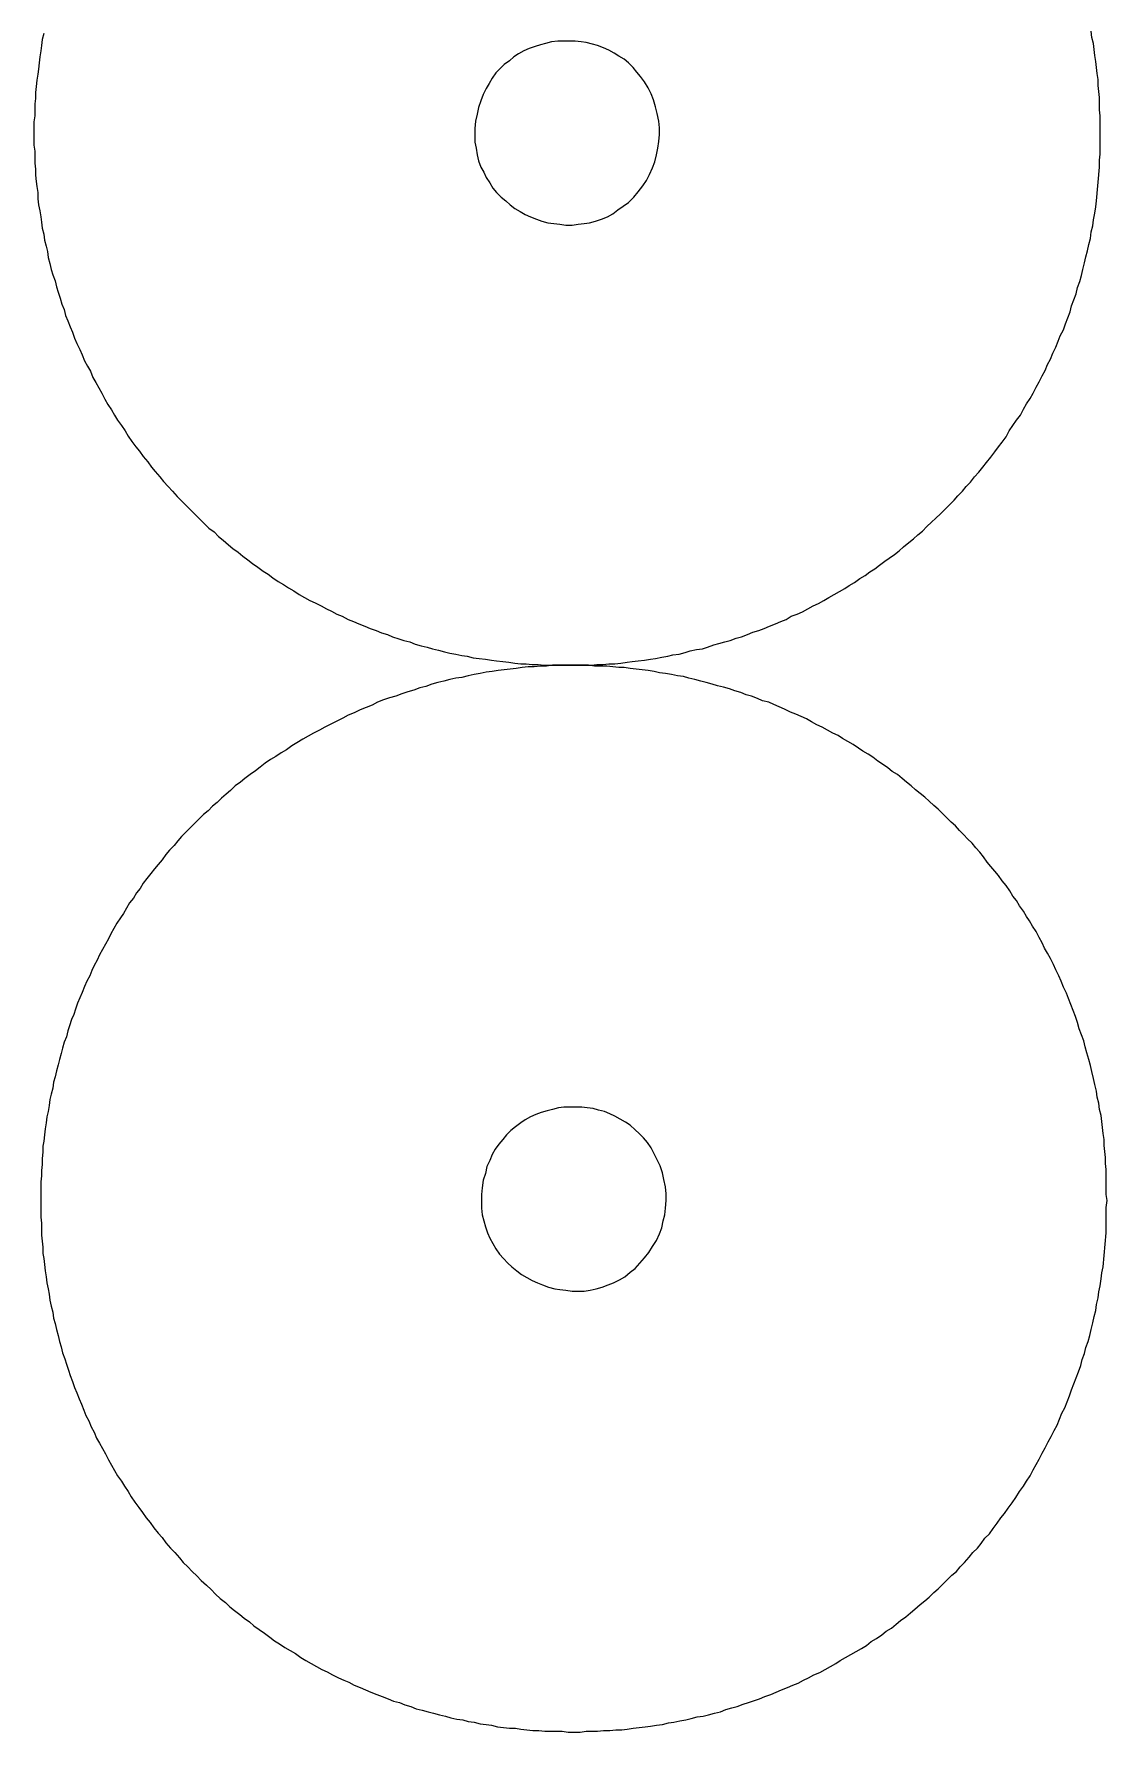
# Model space of a CAD drawing. Extents: x 11 to 591, y 39 to 419.
# Drawn here: x 133.7 to 169.3, y 268.2 to 324.5 of the extents above; entities that cross this region are included whole.
import ezdxf

# ---------------------------------------------------------------- set-up
doc = ezdxf.new("R2010")
doc.units = 0
doc.layers.get('0').update_dxf_attribs({"linetype": 'CONTINUOUS'})

msp = doc.modelspace()

# ---------------------------------------------------------------- linework, layer by layer
at = {"color": 3}
for p, q in [((134.015419, 324.505266), (133.965419, 324.305266)), ((168.790419, 324.380266), (168.765419, 324.580266)), ((168.840419, 324.180266), (168.790419, 324.380266)), ((133.915419, 323.930266), (133.890419, 323.730266)), ((133.940419, 324.105266), (133.915419, 323.930266)), ((133.965419, 324.305266), (133.940419, 324.105266)), ((168.865419, 323.980266), (168.840419, 324.180266)), ((168.890419, 323.780266), (168.865419, 323.980266)), ((133.840419, 323.330266), (133.815419, 323.155266)), ((133.865419, 323.530266), (133.840419, 323.330266)), ((133.890419, 323.730266), (133.865419, 323.530266)), ((168.915419, 323.580266), (168.890419, 323.780266)), ((168.940419, 323.380266), (168.915419, 323.580266)), ((168.965419, 323.180266), (168.940419, 323.380266)), ((133.765419, 322.755266), (133.740419, 322.555266)), ((133.790419, 322.955266), (133.765419, 322.755266)), ((133.815419, 323.155266), (133.790419, 322.955266)), ((168.990419, 322.980266), (168.965419, 323.180266)), ((168.990419, 322.780266), (168.990419, 322.980266)), ((169.015419, 322.580266), (168.990419, 322.780266)), ((133.740419, 322.355266), (133.715419, 322.180266)), ((133.715419, 322.180266), (133.715419, 321.980266)), ((133.740419, 322.555266), (133.740419, 322.355266)), ((169.040419, 322.380266), (169.015419, 322.580266)), ((169.040419, 322.180266), (169.040419, 322.380266)), ((169.040419, 321.980266), (169.040419, 322.180266)), ((133.715419, 321.780266), (133.690419, 321.580266)), ((133.690419, 321.580266), (133.690419, 321.380266)), ((133.715419, 321.980266), (133.715419, 321.780266)), ((169.065419, 321.780266), (169.040419, 321.980266)), ((169.065419, 321.555266), (169.065419, 321.780266)), ((169.065419, 321.355266), (169.065419, 321.555266)), ((133.690419, 321.380266), (133.690419, 321.180266)), ((133.690419, 321.180266), (133.690419, 320.980266)), ((169.065419, 321.155266), (169.065419, 321.355266)), ((169.065419, 320.930266), (169.065419, 321.155266)), ((133.690419, 320.980266), (133.690419, 320.805266)), ((133.690419, 320.805266), (133.715419, 320.605266)), ((133.715419, 320.605266), (133.715419, 320.405266)), ((169.040419, 320.305266), (169.065419, 320.505266)), ((169.065419, 320.730266), (169.065419, 320.930266)), ((169.065419, 320.505266), (169.065419, 320.730266)), ((133.715419, 320.405266), (133.715419, 320.205266)), ((133.715419, 320.205266), (133.740419, 320.005266)), ((133.740419, 320.005266), (133.740419, 319.805266)), ((168.940419, 318.955266), (169.040419, 320.080266)), ((169.040419, 320.080266), (169.040419, 320.305266)), ((133.740419, 319.805266), (133.765419, 319.605266)), ((133.765419, 319.605266), (133.790419, 319.430266)), ((133.790419, 319.430266), (133.815419, 319.230266)), ((133.815419, 319.230266), (133.815419, 319.030266)), ((133.815419, 319.030266), (133.840419, 318.830266)), ((133.840419, 318.830266), (133.890419, 318.630266)), ((168.890419, 318.555266), (168.915419, 318.755266)), ((168.915419, 318.755266), (168.940419, 318.955266)), ((133.890419, 318.630266), (133.915419, 318.430266)), ((133.915419, 318.430266), (133.940419, 318.255266)), ((133.940419, 318.255266), (133.965419, 318.055266)), ((168.815419, 318.130266), (168.840419, 318.330266)), ((168.840419, 318.330266), (168.890419, 318.555266)), ((133.965419, 318.055266), (134.015419, 317.855266)), ((134.015419, 317.855266), (134.040419, 317.655266)), ((134.040419, 317.655266), (134.090419, 317.455266)), ((168.690419, 317.505266), (168.740419, 317.705266)), ((168.740419, 317.705266), (168.765419, 317.930266)), ((168.765419, 317.930266), (168.815419, 318.130266)), ((134.090419, 317.455266), (134.140419, 317.280266)), ((134.140419, 317.280266), (134.165419, 317.080266)), ((134.165419, 317.080266), (134.215419, 316.880266)), ((168.540419, 316.905266), (168.590419, 317.105266)), ((168.590419, 317.105266), (168.640419, 317.305266)), ((168.640419, 317.305266), (168.690419, 317.505266)), ((134.215419, 316.880266), (134.265419, 316.680266)), ((134.265419, 316.680266), (134.315419, 316.505266)), ((134.315419, 316.505266), (134.390419, 316.305266)), ((168.390419, 316.280266), (168.440419, 316.480266)), ((168.440419, 316.480266), (168.490419, 316.680266)), ((168.490419, 316.680266), (168.540419, 316.905266)), ((134.390419, 316.305266), (134.440419, 316.105266)), ((134.440419, 316.105266), (134.490419, 315.930266)), ((134.490419, 315.930266), (134.565419, 315.730266)), ((168.265419, 315.880266), (168.315419, 316.080266)), ((168.315419, 316.080266), (168.390419, 316.280266)), ((134.565419, 315.730266), (134.615419, 315.530266)), ((134.615419, 315.530266), (134.690419, 315.355266)), ((134.690419, 315.355266), (134.740419, 315.155266)), ((168.065419, 315.280266), (168.115419, 315.480266)), ((168.115419, 315.480266), (168.190419, 315.680266)), ((168.190419, 315.680266), (168.265419, 315.880266)), ((134.740419, 315.155266), (134.815419, 314.980266)), ((134.815419, 314.980266), (134.890419, 314.780266)), ((167.840419, 314.680266), (167.915419, 314.880266)), ((167.915419, 314.880266), (167.990419, 315.080266)), ((167.990419, 315.080266), (168.065419, 315.280266)), ((134.890419, 314.780266), (134.965419, 314.605266)), ((134.965419, 314.605266), (135.040419, 314.405266)), ((135.040419, 314.405266), (135.115419, 314.230266)), ((135.115419, 314.230266), (135.215419, 314.030266)), ((167.590419, 314.105266), (167.665419, 314.305266)), ((167.665419, 314.305266), (167.740419, 314.480266)), ((167.740419, 314.480266), (167.840419, 314.680266)), ((135.215419, 314.030266), (135.290419, 313.855266)), ((135.290419, 313.855266), (135.365419, 313.655266)), ((167.315419, 313.530266), (167.415419, 313.705266)), ((167.415419, 313.705266), (167.490419, 313.905266)), ((167.490419, 313.905266), (167.590419, 314.105266)), ((135.365419, 313.655266), (135.465419, 313.480266)), ((135.465419, 313.480266), (135.565419, 313.305266)), ((135.565419, 313.305266), (135.640419, 313.105266)), ((135.640419, 313.105266), (135.740419, 312.930266)), ((167.040419, 312.955266), (167.140419, 313.155266)), ((167.140419, 313.155266), (167.240419, 313.330266)), ((167.240419, 313.330266), (167.315419, 313.530266)), ((135.740419, 312.930266), (135.840419, 312.755266)), ((135.840419, 312.755266), (135.940419, 312.580266)), ((135.940419, 312.580266), (136.040419, 312.380266)), ((166.740419, 312.405266), (166.840419, 312.580266)), ((166.840419, 312.580266), (166.940419, 312.780266)), ((166.940419, 312.780266), (167.040419, 312.955266)), ((136.040419, 312.380266), (136.140419, 312.205266)), ((136.140419, 312.205266), (136.265419, 312.030266)), ((136.265419, 312.030266), (136.365419, 311.855266)), ((166.415419, 311.855266), (166.515419, 312.055266)), ((166.515419, 312.055266), (166.615419, 312.230266)), ((166.615419, 312.230266), (166.740419, 312.405266)), ((136.365419, 311.855266), (136.465419, 311.680266)), ((136.465419, 311.680266), (136.590419, 311.505266)), ((136.590419, 311.505266), (136.715419, 311.330266)), ((166.040419, 311.330266), (166.165419, 311.505266)), ((166.165419, 311.505266), (166.290419, 311.680266)), ((166.290419, 311.680266), (166.415419, 311.855266)), ((136.715419, 311.330266), (136.815419, 311.155266)), ((136.815419, 311.155266), (136.940419, 310.980266)), ((136.940419, 310.980266), (137.065419, 310.805266)), ((165.690419, 310.805266), (165.815419, 310.955266)), ((165.815419, 310.955266), (165.940419, 311.130266)), ((165.940419, 311.130266), (166.040419, 311.330266)), ((137.065419, 310.805266), (137.190419, 310.655266)), ((137.190419, 310.655266), (137.315419, 310.480266)), ((137.315419, 310.480266), (137.465419, 310.305266)), ((137.465419, 310.305266), (137.590419, 310.130266)), ((165.290419, 310.280266), (165.440419, 310.455266)), ((165.440419, 310.455266), (165.565419, 310.630266)), ((165.565419, 310.630266), (165.690419, 310.805266)), ((137.590419, 310.130266), (137.715419, 309.980266)), ((137.715419, 309.980266), (137.865419, 309.805266)), ((137.865419, 309.805266), (137.990419, 309.655266)), ((164.765419, 309.630266), (164.890419, 309.805266)), ((164.890419, 309.805266), (165.040419, 309.955266)), ((165.040419, 309.955266), (165.165419, 310.130266)), ((165.165419, 310.130266), (165.290419, 310.280266)), ((137.990419, 309.655266), (138.140419, 309.480266)), ((138.140419, 309.480266), (138.290419, 309.330266)), ((138.290419, 309.330266), (138.440419, 309.155266)), ((164.215419, 309.030266), (164.340419, 309.180266)), ((164.340419, 309.180266), (164.490419, 309.330266)), ((164.490419, 309.330266), (164.615419, 309.480266)), ((164.615419, 309.480266), (164.765419, 309.630266)), ((138.440419, 309.155266), (138.590419, 309.005266)), ((138.590419, 309.005266), (138.740419, 308.855266)), ((138.740419, 308.855266), (138.890419, 308.705266)), ((138.890419, 308.705266), (139.040419, 308.555266)), ((163.765419, 308.580266), (163.915419, 308.730266)), ((163.915419, 308.730266), (164.065419, 308.880266)), ((164.065419, 308.880266), (164.215419, 309.030266)), ((139.040419, 308.555266), (139.190419, 308.405266)), ((139.190419, 308.405266), (139.340419, 308.255266)), ((139.340419, 308.255266), (139.490419, 308.105266)), ((139.490419, 308.105266), (139.665419, 307.980266)), ((163.165419, 308.005266), (163.315419, 308.155266)), ((163.315419, 308.155266), (163.465419, 308.305266)), ((163.465419, 308.305266), (163.615419, 308.430266)), ((163.615419, 308.430266), (163.765419, 308.580266)), ((139.665419, 307.980266), (139.815419, 307.830266)), ((139.815419, 307.830266), (139.965419, 307.705266)), ((139.965419, 307.705266), (140.140419, 307.555266)), ((140.140419, 307.555266), (140.290419, 307.430266)), ((162.390419, 307.355266), (162.540419, 307.480266)), ((162.540419, 307.480266), (162.715419, 307.630266)), ((162.715419, 307.630266), (162.865419, 307.755266)), ((162.865419, 307.755266), (163.015419, 307.880266)), ((163.015419, 307.880266), (163.165419, 308.005266)), ((140.290419, 307.430266), (140.465419, 307.305266)), ((140.465419, 307.305266), (140.615419, 307.180266)), ((140.615419, 307.180266), (140.790419, 307.055266)), ((140.790419, 307.055266), (140.940419, 306.930266)), ((140.940419, 306.930266), (141.115419, 306.805266)), ((161.740419, 306.880266), (161.915419, 307.005266)), ((161.915419, 307.005266), (162.065419, 307.105266)), ((162.065419, 307.105266), (162.240419, 307.230266)), ((162.240419, 307.230266), (162.390419, 307.355266)), ((141.115419, 306.805266), (141.290419, 306.680266)), ((141.290419, 306.680266), (141.465419, 306.580266)), ((141.465419, 306.580266), (141.615419, 306.455266)), ((141.615419, 306.455266), (141.790419, 306.330266)), ((160.915419, 306.305266), (161.090419, 306.430266)), ((161.090419, 306.430266), (161.265419, 306.530266)), ((161.265419, 306.530266), (161.415419, 306.655266)), ((161.415419, 306.655266), (161.590419, 306.755266)), ((161.590419, 306.755266), (161.740419, 306.880266)), ((141.790419, 306.330266), (141.965419, 306.230266)), ((141.965419, 306.230266), (142.140419, 306.130266)), ((142.140419, 306.130266), (142.315419, 306.030266)), ((142.315419, 306.030266), (142.490419, 305.905266)), ((142.490419, 305.905266), (142.665419, 305.805266)), ((142.665419, 305.805266), (142.840419, 305.705266)), ((159.890419, 305.705266), (160.065419, 305.805266)), ((160.065419, 305.805266), (160.240419, 305.905266)), ((160.240419, 305.905266), (160.415419, 306.005266)), ((160.415419, 306.005266), (160.590419, 306.105266)), ((160.590419, 306.105266), (160.740419, 306.205266)), ((160.740419, 306.205266), (160.915419, 306.305266)), ((142.840419, 305.705266), (143.015419, 305.630266)), ((143.015419, 305.630266), (143.215419, 305.530266)), ((143.215419, 305.530266), (143.390419, 305.430266)), ((143.390419, 305.430266), (143.565419, 305.355266)), ((143.565419, 305.355266), (143.740419, 305.255266)), ((143.740419, 305.255266), (143.915419, 305.180266)), ((158.815419, 305.180266), (159.015419, 305.255266)), ((159.015419, 305.255266), (159.190419, 305.330266)), ((159.190419, 305.330266), (159.365419, 305.430266)), ((159.365419, 305.430266), (159.540419, 305.530266)), ((159.540419, 305.530266), (159.715419, 305.605266)), ((159.715419, 305.605266), (159.890419, 305.705266)), ((143.915419, 305.180266), (144.115419, 305.080266)), ((144.115419, 305.080266), (144.290419, 305.005266)), ((144.290419, 305.005266), (144.465419, 304.930266)), ((144.465419, 304.930266), (144.665419, 304.855266)), ((144.665419, 304.855266), (144.840419, 304.780266)), ((144.840419, 304.780266), (145.040419, 304.705266)), ((145.040419, 304.705266), (145.215419, 304.630266)), ((157.365419, 304.580266), (157.540419, 304.655266)), ((157.540419, 304.655266), (157.740419, 304.705266)), ((157.740419, 304.705266), (157.915419, 304.780266)), ((157.915419, 304.780266), (158.090419, 304.855266)), ((158.090419, 304.855266), (158.290419, 304.930266)), ((158.290419, 304.930266), (158.465419, 305.005266)), ((158.465419, 305.005266), (158.640419, 305.080266)), ((158.640419, 305.080266), (158.815419, 305.180266)), ((145.215419, 304.630266), (145.415419, 304.580266)), ((145.415419, 304.580266), (145.590419, 304.505266)), ((145.590419, 304.505266), (145.790419, 304.430266)), ((145.790419, 304.430266), (145.965419, 304.380266)), ((145.965419, 304.380266), (146.165419, 304.330266)), ((146.165419, 304.330266), (146.340419, 304.255266)), ((146.340419, 304.255266), (146.540419, 304.205266)), ((146.540419, 304.205266), (146.740419, 304.155266)), ((146.740419, 304.155266), (146.915419, 304.105266)), ((146.915419, 304.105266), (147.115419, 304.055266)), ((155.665419, 304.080266), (155.865419, 304.105266)), ((155.865419, 304.105266), (156.040419, 304.155266)), ((156.040419, 304.155266), (156.240419, 304.230266)), ((156.240419, 304.230266), (156.415419, 304.280266)), ((156.415419, 304.280266), (156.615419, 304.330266)), ((156.615419, 304.330266), (156.790419, 304.380266)), ((156.790419, 304.380266), (156.990419, 304.455266)), ((156.990419, 304.455266), (157.165419, 304.505266)), ((157.165419, 304.505266), (157.365419, 304.580266)), ((147.115419, 304.055266), (147.315419, 304.005266)), ((147.315419, 304.005266), (147.490419, 303.955266)), ((147.490419, 303.955266), (147.690419, 303.930266)), ((147.690419, 303.930266), (147.890419, 303.880266)), ((147.890419, 303.880266), (148.065419, 303.855266)), ((148.065419, 303.855266), (148.265419, 303.805266)), ((148.265419, 303.805266), (148.465419, 303.780266)), ((148.465419, 303.780266), (148.665419, 303.755266)), ((148.665419, 303.755266), (148.865419, 303.730266)), ((148.865419, 303.730266), (149.040419, 303.705266)), ((149.040419, 303.705266), (149.240419, 303.680266)), ((149.240419, 303.680266), (149.440419, 303.655266)), ((149.440419, 303.655266), (149.640419, 303.630266)), ((149.640419, 303.630266), (149.840419, 303.605266)), ((149.840419, 303.605266), (150.015419, 303.605266)), ((150.015419, 303.605266), (150.215419, 303.580266)), ((150.215419, 303.580266), (150.415419, 303.580266)), ((150.490419, 303.530266), (150.290419, 303.505266)), ((150.415419, 303.580266), (150.615419, 303.555266)), ((150.690419, 303.530266), (150.490419, 303.530266)), ((150.615419, 303.555266), (150.815419, 303.555266)), ((150.890419, 303.555266), (150.690419, 303.530266)), ((150.815419, 303.555266), (151.015419, 303.555266)), ((151.090419, 303.555266), (150.890419, 303.555266)), ((151.015419, 303.555266), (151.190419, 303.555266)), ((151.290419, 303.555266), (151.090419, 303.555266)), ((151.190419, 303.555266), (151.390419, 303.555266)), ((151.490419, 303.555266), (151.290419, 303.555266)), ((151.390419, 303.555266), (151.590419, 303.555266)), ((151.690419, 303.555266), (151.490419, 303.555266)), ((151.590419, 303.555266), (151.790419, 303.555266)), ((151.890419, 303.555266), (151.690419, 303.555266)), ((151.790419, 303.555266), (151.990419, 303.555266)), ((152.090419, 303.555266), (151.890419, 303.555266)), ((151.990419, 303.555266), (152.190419, 303.555266)), ((152.290419, 303.530266), (152.090419, 303.555266)), ((152.190419, 303.555266), (152.365419, 303.580266)), ((152.490419, 303.530266), (152.290419, 303.530266)), ((152.365419, 303.580266), (152.565419, 303.580266)), ((152.690419, 303.530266), (152.490419, 303.530266)), ((152.565419, 303.580266), (152.765419, 303.605266)), ((152.890419, 303.505266), (152.690419, 303.530266)), ((152.765419, 303.605266), (152.965419, 303.605266)), ((152.965419, 303.605266), (153.165419, 303.630266)), ((153.165419, 303.630266), (153.365419, 303.655266)), ((153.365419, 303.655266), (153.540419, 303.680266)), ((153.540419, 303.680266), (153.740419, 303.705266)), ((153.740419, 303.705266), (153.940419, 303.730266)), ((153.940419, 303.730266), (154.140419, 303.755266)), ((154.140419, 303.755266), (154.315419, 303.780266)), ((154.315419, 303.780266), (154.515419, 303.830266)), ((154.515419, 303.830266), (154.715419, 303.855266)), ((154.715419, 303.855266), (154.890419, 303.905266)), ((154.890419, 303.905266), (155.090419, 303.930266)), ((155.090419, 303.930266), (155.290419, 303.980266)), ((155.290419, 303.980266), (155.465419, 304.030266)), ((155.465419, 304.030266), (155.665419, 304.080266)), ((147.090419, 302.980266), (146.890419, 302.930266)), ((147.290419, 303.030266), (147.090419, 302.980266)), ((147.490419, 303.080266), (147.290419, 303.030266)), ((147.690419, 303.130266), (147.490419, 303.080266)), ((147.890419, 303.155266), (147.690419, 303.130266)), ((148.090419, 303.205266), (147.890419, 303.155266)), ((148.290419, 303.255266), (148.090419, 303.205266)), ((148.490419, 303.280266), (148.290419, 303.255266)), ((148.690419, 303.330266), (148.490419, 303.280266)), ((148.890419, 303.355266), (148.690419, 303.330266)), ((149.090419, 303.380266), (148.890419, 303.355266)), ((149.290419, 303.405266), (149.090419, 303.380266)), ((149.490419, 303.430266), (149.290419, 303.405266)), ((149.690419, 303.455266), (149.490419, 303.430266)), ((149.890419, 303.480266), (149.690419, 303.455266)), ((150.090419, 303.505266), (149.890419, 303.480266)), ((150.290419, 303.505266), (150.090419, 303.505266)), ((153.090419, 303.480266), (152.890419, 303.505266)), ((153.265419, 303.480266), (153.090419, 303.480266)), ((153.465419, 303.455266), (153.265419, 303.480266)), ((153.665419, 303.430266), (153.465419, 303.455266)), ((153.865419, 303.405266), (153.665419, 303.430266)), ((154.065419, 303.380266), (153.865419, 303.405266)), ((154.265419, 303.355266), (154.065419, 303.380266)), ((154.440419, 303.305266), (154.265419, 303.355266)), ((154.640419, 303.280266), (154.440419, 303.305266)), ((154.840419, 303.255266), (154.640419, 303.280266)), ((155.040419, 303.205266), (154.840419, 303.255266)), ((155.240419, 303.180266), (155.040419, 303.205266)), ((155.415419, 303.130266), (155.240419, 303.180266)), ((155.615419, 303.080266), (155.415419, 303.130266)), ((155.815419, 303.030266), (155.615419, 303.080266)), ((155.990419, 302.980266), (155.815419, 303.030266)), ((156.190419, 302.930266), (155.990419, 302.980266)), ((145.290419, 302.405266), (145.090419, 302.330266)), ((145.490419, 302.480266), (145.290419, 302.405266)), ((145.690419, 302.530266), (145.490419, 302.480266)), ((145.890419, 302.605266), (145.690419, 302.530266)), ((146.090419, 302.680266), (145.890419, 302.605266)), ((146.290419, 302.730266), (146.090419, 302.680266)), ((146.490419, 302.805266), (146.290419, 302.730266)), ((146.690419, 302.855266), (146.490419, 302.805266)), ((146.890419, 302.930266), (146.690419, 302.855266)), ((156.365419, 302.880266), (156.190419, 302.930266)), ((156.565419, 302.830266), (156.365419, 302.880266)), ((156.765419, 302.780266), (156.565419, 302.830266)), ((156.940419, 302.705266), (156.765419, 302.780266)), ((157.140419, 302.655266), (156.940419, 302.705266)), ((157.315419, 302.580266), (157.140419, 302.655266)), ((157.490419, 302.530266), (157.315419, 302.580266)), ((157.690419, 302.455266), (157.490419, 302.530266)), ((157.865419, 302.380266), (157.690419, 302.455266)), ((144.115419, 301.905266), (143.940419, 301.805266)), ((144.315419, 301.980266), (144.115419, 301.905266)), ((144.515419, 302.080266), (144.315419, 301.980266)), ((144.715419, 302.155266), (144.515419, 302.080266)), ((144.915419, 302.230266), (144.715419, 302.155266)), ((145.090419, 302.330266), (144.915419, 302.230266)), ((158.065419, 302.330266), (157.865419, 302.380266)), ((158.240419, 302.255266), (158.065419, 302.330266)), ((158.415419, 302.180266), (158.240419, 302.255266)), ((158.590419, 302.105266), (158.415419, 302.180266)), ((158.790419, 302.005266), (158.590419, 302.105266)), ((158.965419, 301.930266), (158.790419, 302.005266)), ((159.140419, 301.855266), (158.965419, 301.930266)), ((159.315419, 301.780266), (159.140419, 301.855266)), ((142.965419, 301.305266), (142.790419, 301.205266)), ((143.165419, 301.405266), (142.965419, 301.305266)), ((143.340419, 301.505266), (143.165419, 301.405266)), ((143.540419, 301.605266), (143.340419, 301.505266)), ((143.740419, 301.705266), (143.540419, 301.605266)), ((143.940419, 301.805266), (143.740419, 301.705266)), ((159.490419, 301.680266), (159.315419, 301.780266)), ((159.665419, 301.580266), (159.490419, 301.680266)), ((159.840419, 301.505266), (159.665419, 301.580266)), ((160.015419, 301.405266), (159.840419, 301.505266)), ((160.190419, 301.305266), (160.015419, 301.405266)), ((160.365419, 301.230266), (160.190419, 301.305266)), ((142.065419, 300.755266), (141.890419, 300.655266)), ((142.240419, 300.880266), (142.065419, 300.755266)), ((142.415419, 300.980266), (142.240419, 300.880266)), ((142.615419, 301.105266), (142.415419, 300.980266)), ((142.790419, 301.205266), (142.615419, 301.105266)), ((160.515419, 301.130266), (160.365419, 301.230266)), ((160.690419, 301.030266), (160.515419, 301.130266)), ((160.865419, 300.930266), (160.690419, 301.030266)), ((161.040419, 300.805266), (160.865419, 300.930266)), ((161.190419, 300.705266), (161.040419, 300.805266)), ((141.190419, 300.180266), (141.040419, 300.055266)), ((141.365419, 300.305266), (141.190419, 300.180266)), ((141.540419, 300.430266), (141.365419, 300.305266)), ((141.715419, 300.530266), (141.540419, 300.430266)), ((141.890419, 300.655266), (141.715419, 300.530266)), ((161.365419, 300.605266), (161.190419, 300.705266)), ((161.515419, 300.505266), (161.365419, 300.605266)), ((161.690419, 300.380266), (161.515419, 300.505266)), ((161.840419, 300.280266), (161.690419, 300.380266)), ((162.015419, 300.155266), (161.840419, 300.280266)), ((162.165419, 300.030266), (162.015419, 300.155266)), ((140.540419, 299.680266), (140.365419, 299.555266)), ((140.690419, 299.805266), (140.540419, 299.680266)), ((140.865419, 299.930266), (140.690419, 299.805266)), ((141.040419, 300.055266), (140.865419, 299.930266)), ((162.340419, 299.930266), (162.165419, 300.030266)), ((162.490419, 299.805266), (162.340419, 299.930266)), ((162.640419, 299.680266), (162.490419, 299.805266)), ((162.790419, 299.555266), (162.640419, 299.680266)), ((139.915419, 299.155266), (139.765419, 299.005266)), ((140.065419, 299.280266), (139.915419, 299.155266)), ((140.215419, 299.405266), (140.065419, 299.280266)), ((140.365419, 299.555266), (140.215419, 299.405266)), ((162.940419, 299.430266), (162.790419, 299.555266)), ((163.090419, 299.305266), (162.940419, 299.430266)), ((163.240419, 299.180266), (163.090419, 299.305266)), ((163.390419, 299.055266), (163.240419, 299.180266)), ((163.540419, 298.905266), (163.390419, 299.055266)), ((139.315419, 298.605266), (139.165419, 298.455266)), ((139.465419, 298.730266), (139.315419, 298.605266)), ((139.615419, 298.880266), (139.465419, 298.730266)), ((139.765419, 299.005266), (139.615419, 298.880266)), ((163.690419, 298.780266), (163.540419, 298.905266)), ((163.840419, 298.630266), (163.690419, 298.780266)), ((163.965419, 298.505266), (163.840419, 298.630266)), ((164.115419, 298.355266), (163.965419, 298.505266)), ((138.740419, 298.030266), (138.590419, 297.880266)), ((138.865419, 298.155266), (138.740419, 298.030266)), ((139.015419, 298.305266), (138.865419, 298.155266)), ((139.165419, 298.455266), (139.015419, 298.305266)), ((164.265419, 298.230266), (164.115419, 298.355266)), ((164.390419, 298.080266), (164.265419, 298.230266)), ((164.540419, 297.930266), (164.390419, 298.080266)), ((164.665419, 297.805266), (164.540419, 297.930266)), ((138.190419, 297.430266), (138.065419, 297.280266)), ((138.340419, 297.580266), (138.190419, 297.430266)), ((138.465419, 297.730266), (138.340419, 297.580266)), ((138.590419, 297.880266), (138.465419, 297.730266)), ((164.815419, 297.655266), (164.665419, 297.805266)), ((164.940419, 297.505266), (164.815419, 297.655266)), ((165.065419, 297.355266), (164.940419, 297.505266)), ((165.190419, 297.205266), (165.065419, 297.355266)), ((137.690419, 296.805266), (137.565419, 296.655266)), ((137.815419, 296.955266), (137.690419, 296.805266)), ((137.940419, 297.105266), (137.815419, 296.955266)), ((138.065419, 297.280266), (137.940419, 297.105266)), ((165.315419, 297.030266), (165.190419, 297.205266)), ((165.440419, 296.880266), (165.315419, 297.030266)), ((165.565419, 296.730266), (165.440419, 296.880266)), ((137.315419, 296.330266), (137.215419, 296.155266)), ((137.440419, 296.480266), (137.315419, 296.330266)), ((137.565419, 296.655266), (137.440419, 296.480266)), ((165.690419, 296.580266), (165.565419, 296.730266)), ((165.815419, 296.405266), (165.690419, 296.580266)), ((165.940419, 296.255266), (165.815419, 296.405266)), ((166.065419, 296.080266), (165.940419, 296.255266)), ((136.865419, 295.680266), (136.765419, 295.505266)), ((136.990419, 295.830266), (136.865419, 295.680266)), ((137.090419, 296.005266), (136.990419, 295.830266)), ((137.215419, 296.155266), (137.090419, 296.005266)), ((166.165419, 295.905266), (166.065419, 296.080266)), ((166.290419, 295.755266), (166.165419, 295.905266)), ((166.390419, 295.580266), (166.290419, 295.755266)), ((136.565419, 295.180266), (136.440419, 295.005266)), ((136.665419, 295.330266), (136.565419, 295.180266)), ((136.765419, 295.505266), (136.665419, 295.330266)), ((166.515419, 295.405266), (166.390419, 295.580266)), ((166.615419, 295.230266), (166.515419, 295.405266)), ((166.715419, 295.080266), (166.615419, 295.230266)), ((166.815419, 294.905266), (166.715419, 295.080266)), ((136.240419, 294.655266), (136.165419, 294.480266)), ((136.340419, 294.830266), (136.240419, 294.655266)), ((136.440419, 295.005266), (136.340419, 294.830266)), ((166.940419, 294.730266), (166.815419, 294.905266)), ((167.040419, 294.530266), (166.940419, 294.730266)), ((167.140419, 294.355266), (167.040419, 294.530266)), ((135.865419, 293.955266), (135.790419, 293.780266)), ((135.965419, 294.130266), (135.865419, 293.955266)), ((136.065419, 294.305266), (135.965419, 294.130266)), ((136.165419, 294.480266), (136.065419, 294.305266)), ((167.215419, 294.180266), (167.140419, 294.355266)), ((167.315419, 294.005266), (167.215419, 294.180266)), ((167.415419, 293.830266), (167.315419, 294.005266)), ((135.615419, 293.430266), (135.540419, 293.255266)), ((135.690419, 293.605266), (135.615419, 293.430266)), ((135.790419, 293.780266), (135.690419, 293.605266)), ((167.515419, 293.630266), (167.415419, 293.830266)), ((167.590419, 293.455266), (167.515419, 293.630266)), ((167.690419, 293.255266), (167.590419, 293.455266)), ((135.365419, 292.905266), (135.290419, 292.705266)), ((135.440419, 293.080266), (135.365419, 292.905266)), ((135.540419, 293.255266), (135.440419, 293.080266)), ((167.765419, 293.080266), (167.690419, 293.255266)), ((167.840419, 292.880266), (167.765419, 293.080266)), ((167.940419, 292.680266), (167.840419, 292.880266)), ((135.140419, 292.355266), (135.065419, 292.155266)), ((135.215419, 292.530266), (135.140419, 292.355266)), ((135.290419, 292.705266), (135.215419, 292.530266)), ((168.015419, 292.505266), (167.940419, 292.680266)), ((168.090419, 292.305266), (168.015419, 292.505266)), ((168.165419, 292.105266), (168.090419, 292.305266)), ((134.940419, 291.805266), (134.865419, 291.605266)), ((135.015419, 291.980266), (134.940419, 291.805266)), ((135.065419, 292.155266), (135.015419, 291.980266)), ((168.240419, 291.905266), (168.165419, 292.105266)), ((168.315419, 291.705266), (168.240419, 291.905266)), ((168.365419, 291.505266), (168.315419, 291.705266)), ((134.765419, 291.230266), (134.690419, 291.055266)), ((134.815419, 291.430266), (134.765419, 291.230266)), ((134.865419, 291.605266), (134.815419, 291.430266)), ((168.440419, 291.305266), (168.365419, 291.505266)), ((168.515419, 291.105266), (168.440419, 291.305266)), ((134.590419, 290.680266), (134.540419, 290.480266)), ((134.640419, 290.855266), (134.590419, 290.680266)), ((134.690419, 291.055266), (134.640419, 290.855266)), ((168.565419, 290.905266), (168.515419, 291.105266)), ((168.615419, 290.705266), (168.565419, 290.905266)), ((168.690419, 290.480266), (168.615419, 290.705266)), ((134.440419, 290.105266), (134.390419, 289.905266)), ((134.490419, 290.305266), (134.440419, 290.105266)), ((134.540419, 290.480266), (134.490419, 290.305266)), ((168.740419, 290.280266), (168.690419, 290.480266)), ((168.790419, 290.080266), (168.740419, 290.280266)), ((168.840419, 289.855266), (168.790419, 290.080266)), ((134.315419, 289.530266), (134.265419, 289.330266)), ((134.340419, 289.730266), (134.315419, 289.530266)), ((134.390419, 289.905266), (134.340419, 289.730266)), ((168.890419, 289.655266), (168.840419, 289.855266)), ((168.940419, 289.430266), (168.890419, 289.655266)), ((134.190419, 288.955266), (134.165419, 288.755266)), ((134.215419, 289.155266), (134.190419, 288.955266)), ((134.265419, 289.330266), (134.215419, 289.155266)), ((168.965419, 289.230266), (168.940419, 289.430266)), ((169.015419, 289.030266), (168.965419, 289.230266)), ((169.040419, 288.830266), (169.015419, 289.030266)), ((134.090419, 288.380266), (134.065419, 288.180266)), ((134.115419, 288.580266), (134.090419, 288.380266)), ((134.165419, 288.755266), (134.115419, 288.580266)), ((169.090419, 288.630266), (169.040419, 288.830266)), ((169.115419, 288.430266), (169.090419, 288.630266)), ((169.140419, 288.230266), (169.115419, 288.430266)), ((134.015419, 287.780266), (133.990419, 287.605266)), ((134.040419, 287.980266), (134.015419, 287.780266)), ((134.065419, 288.180266), (134.040419, 287.980266)), ((169.165419, 288.030266), (169.140419, 288.230266)), ((169.190419, 287.830266), (169.165419, 288.030266)), ((169.190419, 287.630266), (169.190419, 287.830266)), ((133.990419, 287.405266), (133.965419, 287.205266)), ((133.965419, 287.205266), (133.965419, 287.005266)), ((133.990419, 287.605266), (133.990419, 287.405266)), ((169.215419, 287.430266), (169.190419, 287.630266)), ((169.240419, 287.230266), (169.215419, 287.430266)), ((169.240419, 287.030266), (169.240419, 287.230266)), ((133.965419, 287.005266), (133.940419, 286.805266)), ((133.940419, 286.805266), (133.940419, 286.630266)), ((169.265419, 286.830266), (169.240419, 287.030266)), ((169.265419, 286.630266), (169.265419, 286.830266)), ((133.940419, 286.630266), (133.915419, 286.430266)), ((133.915419, 286.430266), (133.915419, 286.230266)), ((133.915419, 286.230266), (133.915419, 286.030266)), ((169.265419, 286.405266), (169.265419, 286.630266)), ((169.265419, 286.205266), (169.265419, 286.405266)), ((169.265419, 286.005266), (169.265419, 286.205266)), ((133.915419, 286.030266), (133.915419, 285.830266)), ((133.915419, 285.830266), (133.915419, 285.630266)), ((133.915419, 285.630266), (133.915419, 285.430266)), ((169.290419, 285.805266), (169.265419, 286.005266)), ((169.265419, 285.580266), (169.290419, 285.805266)), ((169.265419, 285.380266), (169.265419, 285.580266)), ((133.915419, 285.430266), (133.915419, 285.255266)), ((133.915419, 285.255266), (133.940419, 285.055266)), ((133.940419, 285.055266), (133.940419, 284.855266)), ((169.265419, 285.155266), (169.265419, 285.380266)), ((169.265419, 284.955266), (169.265419, 285.155266)), ((169.265419, 284.730266), (169.265419, 284.955266)), ((133.940419, 284.855266), (133.940419, 284.655266)), ((133.940419, 284.655266), (133.965419, 284.455266)), ((133.965419, 284.455266), (133.990419, 284.255266)), ((169.165419, 283.605266), (169.265419, 284.730266)), ((133.990419, 284.255266), (133.990419, 284.055266)), ((133.990419, 284.055266), (134.015419, 283.880266)), ((134.015419, 283.880266), (134.040419, 283.680266)), ((134.040419, 283.680266), (134.065419, 283.480266)), ((134.065419, 283.480266), (134.090419, 283.280266)), ((134.090419, 283.280266), (134.115419, 283.080266)), ((169.090419, 283.205266), (169.115419, 283.405266)), ((169.115419, 283.405266), (169.165419, 283.605266)), ((134.115419, 283.080266), (134.165419, 282.880266)), ((134.165419, 282.880266), (134.190419, 282.705266)), ((134.190419, 282.705266), (134.215419, 282.505266)), ((168.990419, 282.580266), (169.015419, 282.780266)), ((169.015419, 282.780266), (169.065419, 282.980266)), ((169.065419, 282.980266), (169.090419, 283.205266)), ((134.215419, 282.505266), (134.265419, 282.305266)), ((134.265419, 282.305266), (134.315419, 282.105266)), ((168.865419, 281.955266), (168.915419, 282.155266)), ((168.915419, 282.155266), (168.940419, 282.355266)), ((168.940419, 282.355266), (168.990419, 282.580266)), ((134.315419, 282.105266), (134.340419, 281.905266)), ((134.340419, 281.905266), (134.390419, 281.730266)), ((134.390419, 281.730266), (134.440419, 281.530266)), ((168.765419, 281.530266), (168.815419, 281.755266)), ((168.815419, 281.755266), (168.865419, 281.955266)), ((134.440419, 281.530266), (134.490419, 281.330266)), ((134.490419, 281.330266), (134.540419, 281.130266)), ((134.540419, 281.130266), (134.590419, 280.955266)), ((168.590419, 280.930266), (168.665419, 281.130266)), ((168.665419, 281.130266), (168.715419, 281.330266)), ((168.715419, 281.330266), (168.765419, 281.530266)), ((134.590419, 280.955266), (134.640419, 280.755266)), ((134.640419, 280.755266), (134.715419, 280.555266)), ((134.715419, 280.555266), (134.765419, 280.380266)), ((168.415419, 280.330266), (168.465419, 280.530266)), ((168.465419, 280.530266), (168.540419, 280.730266)), ((168.540419, 280.730266), (168.590419, 280.930266)), ((134.765419, 280.380266), (134.840419, 280.180266)), ((134.840419, 280.180266), (134.890419, 280.005266)), ((134.890419, 280.005266), (134.965419, 279.805266)), ((168.190419, 279.730266), (168.265419, 279.930266)), ((168.265419, 279.930266), (168.340419, 280.130266)), ((168.340419, 280.130266), (168.415419, 280.330266)), ((134.965419, 279.805266), (135.040419, 279.605266)), ((135.040419, 279.605266), (135.115419, 279.430266)), ((135.115419, 279.430266), (135.190419, 279.230266)), ((167.965419, 279.130266), (168.040419, 279.330266)), ((168.040419, 279.330266), (168.115419, 279.530266)), ((168.115419, 279.530266), (168.190419, 279.730266)), ((135.190419, 279.230266), (135.265419, 279.055266)), ((135.265419, 279.055266), (135.340419, 278.855266)), ((135.340419, 278.855266), (135.415419, 278.680266)), ((167.715419, 278.555266), (167.790419, 278.755266)), ((167.790419, 278.755266), (167.890419, 278.930266)), ((167.890419, 278.930266), (167.965419, 279.130266)), ((135.415419, 278.680266), (135.515419, 278.505266)), ((135.515419, 278.505266), (135.590419, 278.305266)), ((135.590419, 278.305266), (135.690419, 278.130266)), ((167.540419, 278.180266), (167.640419, 278.355266)), ((167.640419, 278.355266), (167.715419, 278.555266)), ((135.690419, 278.130266), (135.765419, 277.930266)), ((135.765419, 277.930266), (135.865419, 277.755266)), ((135.865419, 277.755266), (135.965419, 277.580266)), ((167.240419, 277.605266), (167.340419, 277.805266)), ((167.340419, 277.805266), (167.440419, 277.980266)), ((167.440419, 277.980266), (167.540419, 278.180266)), ((135.965419, 277.580266), (136.065419, 277.405266)), ((136.065419, 277.405266), (136.165419, 277.205266)), ((136.165419, 277.205266), (136.265419, 277.030266)), ((166.940419, 277.055266), (167.040419, 277.230266)), ((167.040419, 277.230266), (167.140419, 277.430266)), ((167.140419, 277.430266), (167.240419, 277.605266)), ((136.265419, 277.030266), (136.365419, 276.855266)), ((136.365419, 276.855266), (136.465419, 276.680266)), ((136.465419, 276.680266), (136.590419, 276.505266)), ((136.590419, 276.505266), (136.690419, 276.330266)), ((166.515419, 276.330266), (166.615419, 276.505266)), ((166.615419, 276.505266), (166.740419, 276.680266)), ((166.740419, 276.680266), (166.840419, 276.880266)), ((166.840419, 276.880266), (166.940419, 277.055266)), ((136.690419, 276.330266), (136.815419, 276.155266)), ((136.815419, 276.155266), (136.915419, 275.980266)), ((136.915419, 275.980266), (137.040419, 275.805266)), ((166.140419, 275.780266), (166.265419, 275.955266)), ((166.265419, 275.955266), (166.390419, 276.155266)), ((166.390419, 276.155266), (166.515419, 276.330266)), ((137.040419, 275.805266), (137.165419, 275.630266)), ((137.165419, 275.630266), (137.290419, 275.455266)), ((137.290419, 275.455266), (137.415419, 275.280266)), ((165.765419, 275.280266), (165.890419, 275.430266)), ((165.890419, 275.430266), (166.015419, 275.605266)), ((166.015419, 275.605266), (166.140419, 275.780266)), ((137.415419, 275.280266), (137.540419, 275.130266)), ((137.540419, 275.130266), (137.665419, 274.955266)), ((137.665419, 274.955266), (137.815419, 274.780266)), ((165.390419, 274.755266), (165.515419, 274.930266)), ((165.515419, 274.930266), (165.640419, 275.105266)), ((165.640419, 275.105266), (165.765419, 275.280266)), ((137.815419, 274.780266), (137.940419, 274.630266)), ((137.940419, 274.630266), (138.065419, 274.455266)), ((138.065419, 274.455266), (138.215419, 274.280266)), ((138.215419, 274.280266), (138.365419, 274.130266)), ((164.840419, 274.130266), (164.990419, 274.280266)), ((164.990419, 274.280266), (165.115419, 274.430266)), ((165.115419, 274.430266), (165.240419, 274.605266)), ((165.240419, 274.605266), (165.390419, 274.755266)), ((138.365419, 274.130266), (138.515419, 273.955266)), ((138.515419, 273.955266), (138.640419, 273.805266)), ((138.640419, 273.805266), (138.790419, 273.655266)), ((164.415419, 273.655266), (164.565419, 273.805266)), ((164.565419, 273.805266), (164.715419, 273.980266)), ((164.715419, 273.980266), (164.840419, 274.130266)), ((138.790419, 273.655266), (138.940419, 273.505266)), ((138.940419, 273.505266), (139.090419, 273.355266)), ((139.090419, 273.355266), (139.240419, 273.205266)), ((139.240419, 273.205266), (139.415419, 273.055266)), ((163.840419, 273.080266), (163.990419, 273.230266)), ((163.990419, 273.230266), (164.140419, 273.380266)), ((164.140419, 273.380266), (164.290419, 273.505266)), ((164.290419, 273.505266), (164.415419, 273.655266)), ((139.415419, 273.055266), (139.565419, 272.905266)), ((139.565419, 272.905266), (139.715419, 272.755266)), ((139.715419, 272.755266), (139.865419, 272.605266)), ((139.865419, 272.605266), (140.040419, 272.480266)), ((163.240419, 272.530266), (163.390419, 272.655266)), ((163.390419, 272.655266), (163.540419, 272.805266)), ((163.540419, 272.805266), (163.690419, 272.930266)), ((163.690419, 272.930266), (163.840419, 273.080266)), ((140.040419, 272.480266), (140.190419, 272.330266)), ((140.190419, 272.330266), (140.340419, 272.205266)), ((140.340419, 272.205266), (140.515419, 272.080266)), ((140.515419, 272.080266), (140.665419, 271.955266)), ((162.440419, 271.880266), (162.615419, 272.005266)), ((162.615419, 272.005266), (162.765419, 272.130266)), ((162.765419, 272.130266), (162.915419, 272.255266)), ((162.915419, 272.255266), (163.090419, 272.405266)), ((163.090419, 272.405266), (163.240419, 272.530266)), ((140.665419, 271.955266), (140.840419, 271.830266)), ((140.840419, 271.830266), (140.990419, 271.705266)), ((140.990419, 271.705266), (141.165419, 271.580266)), ((141.165419, 271.580266), (141.340419, 271.455266)), ((141.340419, 271.455266), (141.515419, 271.330266)), ((161.815419, 271.405266), (161.965419, 271.530266)), ((161.965419, 271.530266), (162.140419, 271.630266)), ((162.140419, 271.630266), (162.290419, 271.755266)), ((162.290419, 271.755266), (162.440419, 271.880266)), ((141.515419, 271.330266), (141.665419, 271.205266)), ((141.665419, 271.205266), (141.840419, 271.105266)), ((141.840419, 271.105266), (142.015419, 270.980266)), ((142.015419, 270.980266), (142.190419, 270.880266)), ((142.190419, 270.880266), (142.365419, 270.780266)), ((160.965419, 270.855266), (161.140419, 270.955266)), ((161.140419, 270.955266), (161.315419, 271.055266)), ((161.315419, 271.055266), (161.465419, 271.180266)), ((161.465419, 271.180266), (161.640419, 271.280266)), ((161.640419, 271.280266), (161.815419, 271.405266)), ((142.365419, 270.780266), (142.540419, 270.655266)), ((142.540419, 270.655266), (142.715419, 270.555266)), ((142.715419, 270.555266), (142.890419, 270.455266)), ((142.890419, 270.455266), (143.065419, 270.355266)), ((143.065419, 270.355266), (143.240419, 270.255266)), ((159.940419, 270.255266), (160.115419, 270.355266)), ((160.115419, 270.355266), (160.290419, 270.455266)), ((160.290419, 270.455266), (160.440419, 270.555266)), ((160.440419, 270.555266), (160.615419, 270.655266)), ((160.615419, 270.655266), (160.790419, 270.755266)), ((160.790419, 270.755266), (160.965419, 270.855266)), ((143.240419, 270.255266), (143.415419, 270.180266)), ((143.415419, 270.180266), (143.590419, 270.080266)), ((143.590419, 270.080266), (143.790419, 269.980266)), ((143.790419, 269.980266), (143.965419, 269.905266)), ((143.965419, 269.905266), (144.140419, 269.830266)), ((144.140419, 269.830266), (144.315419, 269.730266)), ((158.865419, 269.730266), (159.040419, 269.805266)), ((159.040419, 269.805266), (159.215419, 269.905266)), ((159.215419, 269.905266), (159.390419, 269.980266)), ((159.390419, 269.980266), (159.565419, 270.080266)), ((159.565419, 270.080266), (159.765419, 270.155266)), ((159.765419, 270.155266), (159.940419, 270.255266)), ((144.315419, 269.730266), (144.515419, 269.655266)), ((144.515419, 269.655266), (144.690419, 269.580266)), ((144.690419, 269.580266), (144.865419, 269.505266)), ((144.865419, 269.505266), (145.065419, 269.430266)), ((145.065419, 269.430266), (145.240419, 269.355266)), ((145.240419, 269.355266), (145.440419, 269.280266)), ((145.440419, 269.280266), (145.615419, 269.205266)), ((145.615419, 269.205266), (145.815419, 269.155266)), ((157.390419, 269.155266), (157.590419, 269.230266)), ((157.590419, 269.230266), (157.765419, 269.280266)), ((157.765419, 269.280266), (157.940419, 269.355266)), ((157.940419, 269.355266), (158.140419, 269.430266)), ((158.140419, 269.430266), (158.315419, 269.505266)), ((158.315419, 269.505266), (158.490419, 269.580266)), ((158.490419, 269.580266), (158.690419, 269.655266)), ((158.690419, 269.655266), (158.865419, 269.730266)), ((145.815419, 269.155266), (145.990419, 269.080266)), ((145.990419, 269.080266), (146.190419, 269.030266)), ((146.190419, 269.030266), (146.365419, 268.955266)), ((146.365419, 268.955266), (146.565419, 268.905266)), ((146.565419, 268.905266), (146.765419, 268.855266)), ((146.765419, 268.855266), (146.940419, 268.805266)), ((146.940419, 268.805266), (147.140419, 268.755266)), ((147.140419, 268.755266), (147.340419, 268.705266)), ((147.340419, 268.705266), (147.515419, 268.655266)), ((147.515419, 268.655266), (147.715419, 268.605266)), ((155.315419, 268.580266), (155.490419, 268.630266)), ((155.490419, 268.630266), (155.690419, 268.680266)), ((155.690419, 268.680266), (155.890419, 268.705266)), ((155.890419, 268.705266), (156.065419, 268.755266)), ((156.065419, 268.755266), (156.265419, 268.805266)), ((156.265419, 268.805266), (156.465419, 268.855266)), ((156.465419, 268.855266), (156.640419, 268.930266)), ((156.640419, 268.930266), (156.840419, 268.980266)), ((156.840419, 268.980266), (157.015419, 269.030266)), ((157.015419, 269.030266), (157.215419, 269.105266)), ((157.215419, 269.105266), (157.390419, 269.155266)), ((147.715419, 268.605266), (147.915419, 268.580266)), ((147.915419, 268.580266), (148.090419, 268.530266)), ((148.090419, 268.530266), (148.290419, 268.505266)), ((148.290419, 268.505266), (148.490419, 268.455266)), ((148.490419, 268.455266), (148.690419, 268.430266)), ((148.690419, 268.430266), (148.865419, 268.405266)), ((148.865419, 268.405266), (149.065419, 268.355266)), ((149.065419, 268.355266), (149.265419, 268.330266)), ((149.265419, 268.330266), (149.465419, 268.305266)), ((149.465419, 268.305266), (149.665419, 268.305266)), ((149.665419, 268.305266), (149.840419, 268.280266)), ((149.840419, 268.280266), (150.040419, 268.255266)), ((150.040419, 268.255266), (150.240419, 268.230266)), ((150.240419, 268.230266), (150.440419, 268.230266)), ((150.440419, 268.230266), (150.640419, 268.205266)), ((150.640419, 268.205266), (150.840419, 268.205266)), ((150.840419, 268.205266), (151.015419, 268.205266)), ((151.015419, 268.205266), (151.215419, 268.205266)), ((151.215419, 268.205266), (151.415419, 268.180266)), ((151.415419, 268.180266), (151.615419, 268.180266)), ((151.615419, 268.180266), (151.815419, 268.180266)), ((151.815419, 268.180266), (152.015419, 268.205266)), ((152.015419, 268.205266), (152.190419, 268.205266)), ((152.190419, 268.205266), (152.390419, 268.205266)), ((152.390419, 268.205266), (152.590419, 268.230266)), ((152.590419, 268.230266), (152.790419, 268.230266)), ((152.790419, 268.230266), (152.990419, 268.255266)), ((152.990419, 268.255266), (153.190419, 268.255266)), ((153.190419, 268.255266), (153.365419, 268.280266)), ((153.365419, 268.280266), (153.565419, 268.305266)), ((153.565419, 268.305266), (153.765419, 268.330266)), ((153.765419, 268.330266), (153.965419, 268.355266)), ((153.965419, 268.355266), (154.140419, 268.380266)), ((154.140419, 268.380266), (154.340419, 268.405266)), ((154.340419, 268.405266), (154.540419, 268.430266)), ((154.540419, 268.430266), (154.740419, 268.480266)), ((154.740419, 268.480266), (154.915419, 268.505266)), ((154.915419, 268.505266), (155.115419, 268.555266)), ((155.115419, 268.555266), (155.315419, 268.580266))]:
    msp.add_line(p, q, dxfattribs=at)
at = {"color": 7}
for p, q in [((149.765419, 323.830266), (149.615419, 323.730266)), ((149.940419, 323.930266), (149.765419, 323.830266)), ((150.115419, 324.005266), (149.940419, 323.930266)), ((150.315419, 324.080266), (150.115419, 324.005266)), ((150.490419, 324.130266), (150.315419, 324.080266)), ((150.665419, 324.180266), (150.490419, 324.130266)), ((150.865419, 324.230266), (150.665419, 324.180266)), ((151.065419, 324.255266), (150.865419, 324.230266)), ((151.240419, 324.255266), (151.065419, 324.255266)), ((151.440419, 324.255266), (151.240419, 324.255266)), ((151.640419, 324.255266), (151.440419, 324.255266)), ((151.840419, 324.230266), (151.640419, 324.255266)), ((152.015419, 324.205266), (151.840419, 324.230266)), ((152.215419, 324.155266), (152.015419, 324.205266)), ((152.390419, 324.105266), (152.215419, 324.155266)), ((152.590419, 324.030266), (152.390419, 324.105266)), ((152.765419, 323.955266), (152.590419, 324.030266)), ((152.940419, 323.855266), (152.765419, 323.955266)), ((153.090419, 323.755266), (152.940419, 323.855266)), ((149.165419, 323.355266), (149.015419, 323.205266)), ((149.290419, 323.480266), (149.165419, 323.355266)), ((149.465419, 323.605266), (149.290419, 323.480266)), ((149.615419, 323.730266), (149.465419, 323.605266)), ((153.265419, 323.655266), (153.090419, 323.755266)), ((153.415419, 323.530266), (153.265419, 323.655266)), ((153.565419, 323.380266), (153.415419, 323.530266)), ((153.690419, 323.230266), (153.565419, 323.380266)), ((148.690419, 322.680266), (148.590419, 322.480266)), ((148.790419, 322.855266), (148.690419, 322.680266)), ((148.890419, 323.030266), (148.790419, 322.855266)), ((149.015419, 323.205266), (148.890419, 323.030266)), ((153.815419, 323.080266), (153.690419, 323.230266)), ((153.940419, 322.905266), (153.815419, 323.080266)), ((154.065419, 322.705266), (153.940419, 322.905266)), ((154.165419, 322.505266), (154.065419, 322.705266)), ((148.515419, 322.280266), (148.440419, 322.055266)), ((148.590419, 322.480266), (148.515419, 322.280266)), ((154.240419, 322.305266), (154.165419, 322.505266)), ((154.315419, 322.080266), (154.240419, 322.305266)), ((148.340419, 321.605266), (148.315419, 321.355266)), ((148.390419, 321.830266), (148.340419, 321.605266)), ((148.440419, 322.055266), (148.390419, 321.830266)), ((154.365419, 321.855266), (154.315419, 322.080266)), ((154.415419, 321.605266), (154.365419, 321.855266)), ((154.440419, 321.380266), (154.415419, 321.605266)), ((148.315419, 321.355266), (148.315419, 321.130266)), ((148.315419, 321.130266), (148.315419, 320.905266)), ((154.415419, 320.930266), (154.440419, 321.155266)), ((154.440419, 321.155266), (154.440419, 321.380266)), ((148.315419, 320.905266), (148.365419, 320.705266)), ((148.365419, 320.705266), (148.390419, 320.480266)), ((148.390419, 320.480266), (148.440419, 320.280266)), ((154.290419, 320.255266), (154.340419, 320.480266)), ((154.340419, 320.480266), (154.390419, 320.705266)), ((154.390419, 320.705266), (154.415419, 320.930266)), ((148.440419, 320.280266), (148.515419, 320.080266)), ((148.515419, 320.080266), (148.615419, 319.905266)), ((148.615419, 319.905266), (148.690419, 319.730266)), ((154.115419, 319.830266), (154.215419, 320.055266)), ((154.215419, 320.055266), (154.290419, 320.255266)), ((148.690419, 319.730266), (148.815419, 319.555266)), ((148.815419, 319.555266), (148.915419, 319.380266)), ((148.915419, 319.380266), (149.040419, 319.230266)), ((153.740419, 319.255266), (153.890419, 319.455266)), ((153.890419, 319.455266), (154.015419, 319.630266)), ((154.015419, 319.630266), (154.115419, 319.830266)), ((149.040419, 319.230266), (149.190419, 319.080266)), ((149.190419, 319.080266), (149.340419, 318.955266)), ((149.340419, 318.955266), (149.490419, 318.830266)), ((149.490419, 318.830266), (149.640419, 318.705266)), ((153.065419, 318.655266), (153.240419, 318.780266)), ((153.240419, 318.780266), (153.415419, 318.905266)), ((153.415419, 318.905266), (153.590419, 319.080266)), ((153.590419, 319.080266), (153.740419, 319.255266)), ((149.640419, 318.705266), (149.815419, 318.605266)), ((149.815419, 318.605266), (149.990419, 318.505266)), ((149.990419, 318.505266), (150.165419, 318.430266)), ((150.165419, 318.430266), (150.365419, 318.355266)), ((150.365419, 318.355266), (150.540419, 318.280266)), ((150.540419, 318.280266), (150.740419, 318.230266)), ((150.740419, 318.230266), (150.940419, 318.205266)), ((150.940419, 318.205266), (151.140419, 318.180266)), ((151.140419, 318.180266), (151.340419, 318.155266)), ((151.540419, 318.155266), (151.740419, 318.180266)), ((151.740419, 318.180266), (151.940419, 318.205266)), ((151.940419, 318.205266), (152.115419, 318.230266)), ((152.115419, 318.230266), (152.315419, 318.280266)), ((152.315419, 318.280266), (152.515419, 318.355266)), ((152.515419, 318.355266), (152.715419, 318.430266)), ((152.715419, 318.430266), (152.890419, 318.530266)), ((152.890419, 318.530266), (153.065419, 318.655266)), ((151.340419, 318.155266), (151.540419, 318.155266)), ((151.265419, 288.905266), (151.090419, 288.880266)), ((151.465419, 288.905266), (151.265419, 288.905266)), ((151.665419, 288.905266), (151.465419, 288.905266)), ((151.865419, 288.905266), (151.665419, 288.905266)), ((152.040419, 288.880266), (151.865419, 288.905266)), ((149.840419, 288.380266), (149.665419, 288.255266)), ((149.990419, 288.480266), (149.840419, 288.380266)), ((150.165419, 288.580266), (149.990419, 288.480266)), ((150.340419, 288.655266), (150.165419, 288.580266)), ((150.515419, 288.730266), (150.340419, 288.655266)), ((150.715419, 288.780266), (150.515419, 288.730266)), ((150.890419, 288.830266), (150.715419, 288.780266)), ((151.090419, 288.880266), (150.890419, 288.830266)), ((152.240419, 288.855266), (152.040419, 288.880266)), ((152.415419, 288.805266), (152.240419, 288.855266)), ((152.615419, 288.755266), (152.415419, 288.805266)), ((152.790419, 288.680266), (152.615419, 288.755266)), ((152.965419, 288.605266), (152.790419, 288.680266)), ((153.140419, 288.505266), (152.965419, 288.605266)), ((153.315419, 288.405266), (153.140419, 288.505266)), ((153.465419, 288.305266), (153.315419, 288.405266)), ((149.240419, 287.830266), (149.115419, 287.680266)), ((149.365419, 287.980266), (149.240419, 287.830266)), ((149.515419, 288.130266), (149.365419, 287.980266)), ((149.665419, 288.255266), (149.515419, 288.130266)), ((153.640419, 288.155266), (153.465419, 288.305266)), ((153.765419, 288.030266), (153.640419, 288.155266)), ((153.915419, 287.880266), (153.765419, 288.030266)), ((154.040419, 287.730266), (153.915419, 287.880266)), ((148.890419, 287.330266), (148.815419, 287.130266)), ((148.990419, 287.505266), (148.890419, 287.330266)), ((149.115419, 287.680266), (148.990419, 287.505266)), ((154.165419, 287.555266), (154.040419, 287.730266)), ((154.265419, 287.355266), (154.165419, 287.555266)), ((154.365419, 287.155266), (154.265419, 287.355266)), ((148.665419, 286.705266), (148.590419, 286.480266)), ((148.715419, 286.930266), (148.665419, 286.705266)), ((148.815419, 287.130266), (148.715419, 286.930266)), ((154.465419, 286.955266), (154.365419, 287.155266)), ((154.540419, 286.730266), (154.465419, 286.955266)), ((154.590419, 286.505266), (154.540419, 286.730266)), ((148.565419, 286.230266), (148.540419, 286.005266)), ((148.590419, 286.480266), (148.565419, 286.230266)), ((154.640419, 286.255266), (154.590419, 286.505266)), ((154.665419, 286.030266), (154.640419, 286.255266)), ((148.540419, 286.005266), (148.540419, 285.780266)), ((148.540419, 285.780266), (148.540419, 285.555266)), ((148.540419, 285.555266), (148.565419, 285.330266)), ((154.615419, 285.330266), (154.640419, 285.555266)), ((154.640419, 285.555266), (154.665419, 285.805266)), ((154.665419, 285.805266), (154.665419, 286.030266)), ((148.565419, 285.330266), (148.615419, 285.130266)), ((148.615419, 285.130266), (148.665419, 284.930266)), ((154.515419, 284.905266), (154.565419, 285.130266)), ((154.565419, 285.130266), (154.615419, 285.330266)), ((148.665419, 284.930266), (148.740419, 284.730266)), ((148.740419, 284.730266), (148.815419, 284.555266)), ((148.815419, 284.555266), (148.915419, 284.380266)), ((148.915419, 284.380266), (149.015419, 284.205266)), ((154.215419, 284.280266), (154.340419, 284.480266)), ((154.340419, 284.480266), (154.440419, 284.705266)), ((154.440419, 284.705266), (154.515419, 284.905266)), ((149.015419, 284.205266), (149.140419, 284.030266)), ((149.140419, 284.030266), (149.265419, 283.880266)), ((149.265419, 283.880266), (149.415419, 283.730266)), ((153.790419, 283.730266), (153.940419, 283.905266)), ((153.940419, 283.905266), (154.090419, 284.080266)), ((154.090419, 284.080266), (154.215419, 284.280266)), ((149.415419, 283.730266), (149.540419, 283.605266)), ((149.540419, 283.605266), (149.715419, 283.480266)), ((149.715419, 283.480266), (149.865419, 283.355266)), ((149.865419, 283.355266), (150.040419, 283.255266)), ((150.040419, 283.255266), (150.215419, 283.155266)), ((153.115419, 283.180266), (153.290419, 283.280266)), ((153.290419, 283.280266), (153.465419, 283.430266)), ((153.465419, 283.430266), (153.640419, 283.555266)), ((153.640419, 283.555266), (153.790419, 283.730266)), ((150.215419, 283.155266), (150.390419, 283.080266)), ((150.390419, 283.080266), (150.565419, 283.005266)), ((150.565419, 283.005266), (150.765419, 282.930266)), ((150.765419, 282.930266), (150.965419, 282.880266)), ((150.965419, 282.880266), (151.140419, 282.855266)), ((151.140419, 282.855266), (151.340419, 282.830266)), ((151.340419, 282.830266), (151.540419, 282.805266)), ((151.540419, 282.805266), (151.740419, 282.805266)), ((151.740419, 282.805266), (151.940419, 282.805266)), ((151.940419, 282.805266), (152.140419, 282.830266)), ((152.140419, 282.830266), (152.340419, 282.880266)), ((152.340419, 282.880266), (152.540419, 282.930266)), ((152.540419, 282.930266), (152.740419, 283.005266)), ((152.740419, 283.005266), (152.915419, 283.080266)), ((152.915419, 283.080266), (153.115419, 283.180266))]:
    msp.add_line(p, q, dxfattribs=at)

doc.saveas('drawing.dxf')
